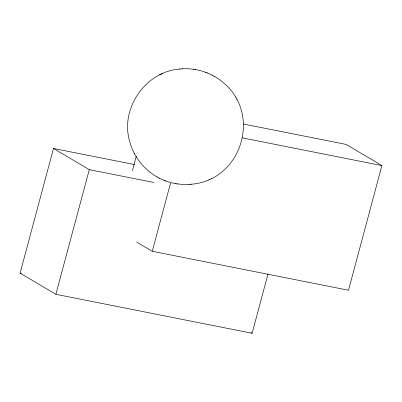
<?xml version="1.0" encoding="UTF-8"?>
<svg xmlns="http://www.w3.org/2000/svg" width="402" height="402" viewBox="0 0 402 402"><rect width="100%" height="100%" fill="white"/><g stroke="black" fill="none" stroke-linecap="round" stroke-linejoin="round"><path stroke-width="0.6" d="M268.013 273.963L252.119 333.268L55.878 294.304L20.1 273.134L53.501 148.474L134.705 164.594M55.878 294.304L89.284 169.644L53.501 148.474M132.369 170.81L136.258 156.288M243.386 124.017L346.122 144.413L381.9 165.589L348.499 290.249L152.257 251.285L170.739 182.302M179.81 69.033C145.112 71.461 119.273 109.505 130.042 142.665C135.308 161.634 151.011 177.141 169.956 182.347M191.508 184.216C241.868 180.106 262.144 113.284 222.432 81.918C210.588 72.079 194.704 67.35 179.408 69.069M162.508 73.566L159.644 74.908M208.809 179.689L209.151 179.528M211.311 178.513L211.673 178.342M182.056 68.853L182.413 68.822M177.372 183.91L182.734 184.443L189.262 184.397M188.905 184.428L191.91 184.181M193.518 69.275L193.945 69.34M195.302 69.556L195.628 69.606M171.162 182.674L176.016 183.699M175.689 183.649L177.8 183.98M242.255 137.861L381.9 165.589M89.284 169.644L153.876 182.468M20.1 273.134L21.331 273.375M205.407 72.214L205.718 72.33M206.95 72.807L207.362 72.963M163.956 180.287L164.368 180.448M165.599 180.92L165.91 181.041M211.899 75.023L212.216 75.189M214.01 76.164L214.387 76.365M156.931 176.89L157.308 177.091M159.102 178.061L159.418 178.232M136.77 242.125L152.257 251.285M251.054 332.635L252.119 333.268M235.436 97.073L235.622 97.4M236.788 99.5L236.984 99.847M134.333 153.403L134.529 153.75"/></g></svg>
